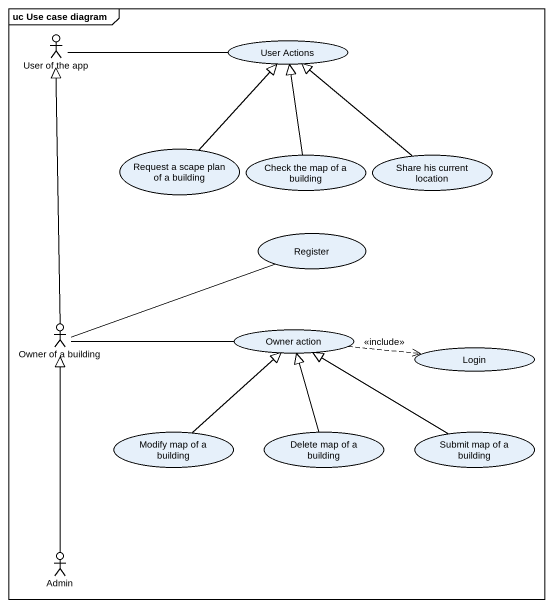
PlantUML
@startuml
mainframe uc Use case diagram
actor "User of the app" as User_of_the_app
usecase "User Actions" as User_Actions
usecase "Request a scape plan of a building" as Request_a_scape_plan_of_a
usecase "Check the map of a building" as Check_the_map_of_a_building
usecase "Share his current location" as Share_his_current_location
usecase Register
actor "Owner of a building" as Owner_of_a_building
usecase "Owner action" as Owner_action
usecase Login
usecase "Modify map of a building" as Modify_map_of_a_building
usecase "Delete map of a building" as Delete_map_of_a_building
usecase "Submit map of a building" as Submit_map_of_a_building
actor Admin
User_of_the_app -right- User_Actions
Request_a_scape_plan_of_a -up-|> User_Actions
Check_the_map_of_a_building -up-|> User_Actions
Share_his_current_location -up-|> User_Actions
Owner_of_a_building -up-|> User_of_the_app
Owner_of_a_building -right- Register
Owner_of_a_building -right- Owner_action
Owner_action .right.> Login : <<include>>
Modify_map_of_a_building -up-|> Owner_action
Delete_map_of_a_building -up-|> Owner_action
Submit_map_of_a_building -up-|> Owner_action
Admin -up-|> Owner_of_a_building
@enduml
